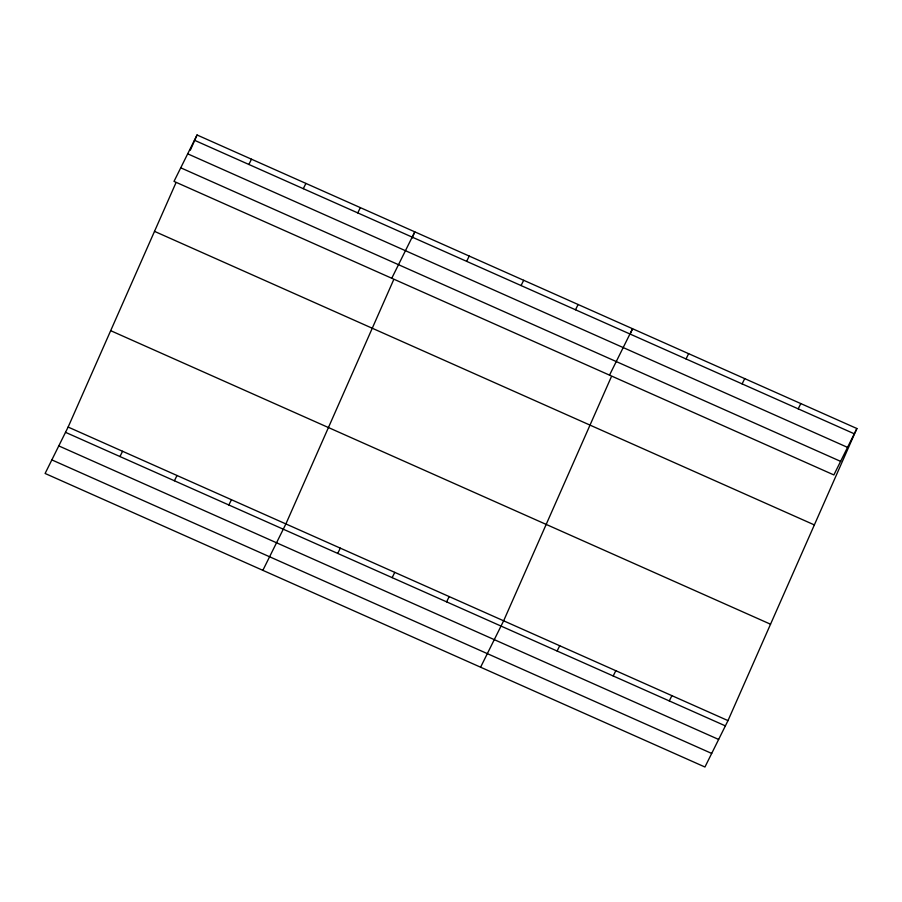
<?xml version="1.0" encoding="UTF-8"?>
<svg xmlns="http://www.w3.org/2000/svg" width="902" height="902" viewBox="0 0 902 902"><rect width="100%" height="100%" fill="white"/><g stroke="black" fill="none" stroke-linecap="round" stroke-linejoin="round"><path stroke-width="1.35" d="M856.9 428.529L833.865 474.937L174.007 181.392L197.053 134.984L856.9 428.529L727.993 720.608L704.947 767.016L45.1 473.471L68.135 427.063L175.777 183.174M190.333 150.194L197.053 134.984M393.531 280.048L285.889 523.927L262.854 570.346M412 238.196L414.796 231.848L391.761 278.256M611.285 376.912L503.643 620.802L480.597 667.209M630.306 333.796L632.55 328.723L609.515 375.131M248.873 164.468L251.489 159.203M119.966 456.547L122.571 451.282M303.309 188.687L305.925 183.422M174.402 480.766L177.017 475.501M357.744 212.906L360.36 207.629M228.837 504.985L231.453 499.719M466.627 261.332L469.232 256.067M337.709 553.411L340.325 548.145M521.063 285.551L523.679 280.285M392.156 577.63L394.76 572.364M575.499 309.769L578.114 304.504M446.591 601.848L449.207 596.583M686.027 358.94L688.643 353.674M557.109 651.018L559.725 645.753M742.109 383.891L744.725 378.626M613.202 675.97L615.818 670.705M798.202 408.843L800.818 403.577M669.284 700.922L671.9 695.656M194.437 140.25L854.284 433.794M187.695 153.825L847.542 447.369M180.75 167.817L840.608 461.362M154.513 231.363L814.359 524.919M110.675 330.673L770.533 624.218M68.135 427.063L727.993 720.608M65.519 432.329L725.377 725.873M58.788 445.904L718.635 739.448M51.842 459.896L711.689 753.441"/></g></svg>
